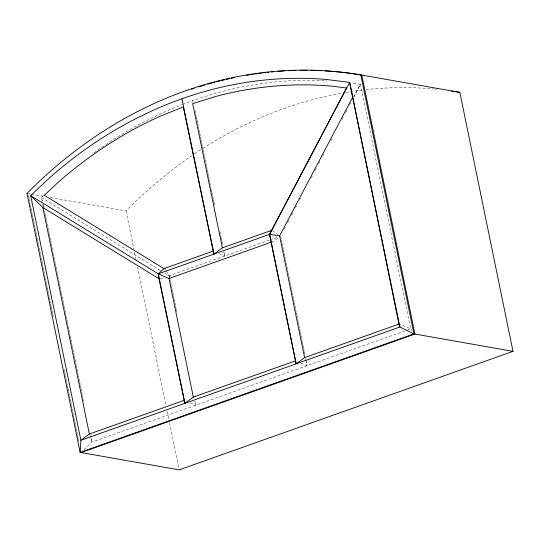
<?xml version="1.0" encoding="UTF-8"?>
<svg xmlns="http://www.w3.org/2000/svg" width="540" height="540" viewBox="0 0 540 540"><rect width="100%" height="100%" fill="white"/><g stroke="black" fill="none" stroke-linecap="round" stroke-linejoin="round"><path stroke-width="0.41" stroke-dasharray="2.7 2.03" d="M353.835 97.085L360.443 84.287L351.392 83.153M353.768 96.957L360.443 84.287L410.657 328.914L412.263 330.838M284.121 229.372L285.302 227.138M287.651 222.683L289.217 219.706M291.566 215.244L292.741 213.017M295.488 207.812L296.663 205.585M299.795 199.638L300.578 198.153M311.155 178.079L312.336 175.851M315.077 170.647L316.251 168.413M318.6 163.958L320.166 160.981M322.522 156.519L323.696 154.292M330.75 140.913L331.925 138.679M342.11 119.353L343.285 117.126M345.634 112.664L347.2 109.688M349.556 105.233L350.73 102.998M84.071 449.678L91.685 442.166L406.694 330.318M43.909 195.244L41.472 197.546L42.154 200.846M271.883 242.494L280.348 236.257M269.217 240.206L167.562 276.284M270.014 239.922L278.755 236.824M407.484 330.035L410.657 328.914L399.958 324.263M159.982 278.89L164.531 277.331M28.802 193.738L30.456 194.029M31.28 194.177L44.462 196.506M50.227 197.519L126.036 210.897A481.66 402.543 -80 0 1 193.887 154.346M219.362 253.685L224.714 256.007L224.039 252.025M300.814 363.089L306.929 365.742L306.254 361.76M190.31 402.928L195.656 405.25L194.987 401.267M160.475 270.493L41.472 197.546L42.39 201.454M164.781 273.125L169.081 275.765L169.972 278.681M272.457 230.614L277.715 234.374M164.93 268.792L165.76 270.189M166.172 270.884L169.081 275.765L169.418 277.412M43.119 204.579L43.673 206.928M280.766 236.885L281.273 239.348M281.441 240.172L281.947 242.642M282.116 243.466L282.623 245.929M282.791 246.753L283.298 249.217M283.466 250.04L283.973 252.511M284.141 253.334L284.648 255.798M284.816 256.622L285.322 259.085M285.491 259.909L285.998 262.379M286.166 263.203L286.673 265.666M286.841 266.49L287.348 268.954M287.516 269.777L288.023 272.248M288.191 273.071L288.697 275.535M288.866 276.359L289.379 278.822M289.548 279.646L290.054 282.116M290.223 282.94L290.729 285.404M290.898 286.227L291.404 288.697M291.573 289.514L292.079 291.985M292.248 292.808L292.754 295.272M292.923 296.096L293.429 298.566M293.598 299.383L294.104 301.853M294.273 302.677L294.779 305.141M294.948 305.964L295.454 308.435M295.623 309.251L296.129 311.722M296.298 312.545L296.804 315.009M296.973 315.832L297.479 318.303M297.648 319.12L298.154 321.59M298.323 322.414L298.829 324.878M298.998 325.701L299.504 328.172M299.673 328.988L300.179 331.459M300.348 332.282L300.854 334.746M301.023 335.57L301.529 338.04M301.698 338.863L302.204 341.327M302.373 342.151L302.879 344.615M303.048 345.438L303.554 347.909M303.723 348.732L304.229 351.196M304.398 352.019L304.904 354.483M305.741 359.971L306.929 365.742M194.994 110.389L195.5 112.86M195.669 113.683L196.182 116.161M196.351 116.984L196.864 119.455M197.032 120.278L197.539 122.756M197.714 123.579L198.221 126.05M198.389 126.873L198.902 129.344M199.071 130.174L199.577 132.644M199.753 133.468L200.259 135.938M200.428 136.769L200.941 139.239M201.11 140.062L201.616 142.533M201.791 143.357L202.298 145.834M202.466 146.657L202.979 149.128M203.148 149.951L203.654 152.429M203.83 153.252L204.336 155.722M204.505 156.546L205.018 159.023M205.187 159.847L205.693 162.317M205.868 163.141L206.375 165.618M206.543 166.442L207.056 168.912M207.225 169.736L207.731 172.213M207.907 173.036L208.413 175.507M208.582 176.33L209.095 178.808M209.263 179.631L209.776 182.101M209.945 182.925L210.451 185.396M210.62 186.226L211.133 188.696M211.302 189.52L211.815 191.99M211.984 192.821L212.49 195.291M212.659 196.115L213.172 198.585M213.341 199.409L213.853 201.886M214.022 202.709L214.529 205.18M219.969 231.559L220.475 234.029M220.644 234.86L221.157 237.33M221.326 238.154L221.839 240.624M222.007 241.448L222.514 243.925M192.699 100.676L193.037 102.33M223.864 251.876L224.714 256.007M170.141 279.504L170.647 281.975M170.816 282.798L171.322 285.269M171.491 286.092L171.997 288.562M172.166 289.386L172.672 291.857M172.841 292.68L173.353 295.151M173.522 295.974L174.029 298.445M174.197 299.268L174.704 301.738M174.872 302.562L175.379 305.039M175.547 305.863L176.054 308.333M176.222 309.157L176.735 311.627M194.812 401.126L195.656 405.25M126.036 210.897L133.826 248.832M134.507 252.133L136.364 261.205M137.552 266.976L165.996 405.533M167.177 411.311L168.872 419.553M169.547 422.854L179.199 469.868M44.53 211.005L45.036 213.476M45.205 214.299L45.711 216.769M45.88 217.593L46.386 220.064M46.555 220.887L47.068 223.357M47.237 224.181L47.743 226.651M47.912 227.475L48.418 229.946M48.587 230.769L49.093 233.24M49.262 234.063L49.768 236.534M49.937 237.357L50.443 239.828M50.618 240.651L51.124 243.122M51.293 243.945L51.8 246.416M51.968 247.239L52.474 249.71M52.643 250.533L53.15 253.004M53.318 253.827L53.825 256.298M53.993 257.121L54.506 259.598M54.675 260.422L55.181 262.892M55.35 263.716L55.856 266.186M56.025 267.01L56.531 269.48M56.7 270.304L57.206 272.774M57.375 273.598L57.888 276.068M58.057 276.892L58.563 279.362M58.732 280.186L59.238 282.656M59.407 283.48L59.913 285.95M60.082 286.774L60.588 289.244M60.757 290.068L61.263 292.538M61.432 293.362L61.945 295.832M62.114 296.656L62.62 299.126M62.788 299.95L63.295 302.42M63.464 303.244L63.97 305.714M64.139 306.538L64.645 309.008M64.814 309.832L65.327 312.302M65.495 313.126L66.002 315.603M66.17 316.426L66.677 318.897M66.845 319.721L67.352 322.191M67.52 323.015L68.026 325.485M68.195 326.309L68.702 328.779M68.877 329.603L69.383 332.073M69.552 332.897L70.058 335.367M70.227 336.191L70.733 338.661M70.902 339.485L71.408 341.955M71.577 342.779L72.083 345.249M72.252 346.073L72.765 348.543M72.934 349.367L73.44 351.837M73.609 352.661L74.115 355.131M74.284 355.955L74.79 358.425M74.959 359.249L75.465 361.719M75.634 362.543L76.14 365.013M76.316 365.837L76.822 368.307M76.991 369.131L77.497 371.608M77.666 372.431L78.172 374.902M78.341 375.725L78.847 378.196M79.016 379.019L79.522 381.49M79.691 382.313L80.204 384.784M80.372 385.607L80.879 388.078M81.047 388.901L81.553 391.372M81.722 392.195L82.228 394.666M82.397 395.489L82.903 397.96M83.072 398.783L83.585 401.254M42.829 204.154L43.342 206.631M90.16 434.727L91.685 442.166L91.017 438.183M28.316 195.244L28.829 197.721M28.998 198.544L29.504 201.015M29.673 201.845L30.179 204.316M30.348 205.139L30.861 207.617M31.03 208.44L31.536 210.917M31.705 211.741L32.211 214.211M32.38 215.042L32.893 217.512M33.062 218.335L33.568 220.813M33.736 221.636L34.243 224.114M34.411 224.937L34.925 227.407M35.093 228.238L35.6 230.708M35.768 231.532L36.275 234.009M36.443 234.833L36.956 237.31M37.125 238.133L37.631 240.604M37.8 241.434L38.306 243.905M38.475 244.728L38.988 247.205M39.157 248.029L39.663 250.506M39.832 251.329L40.338 253.8M40.507 254.624L41.02 257.101M41.189 257.924L41.695 260.401M41.864 261.225L42.37 263.702M42.539 264.526L43.045 266.996M43.22 267.82L43.727 270.297M43.895 271.121L44.402 273.598M44.57 274.421L45.077 276.892M45.252 277.722L45.758 280.193M45.927 281.016L46.433 283.493M46.602 284.317L47.108 286.794M47.277 287.618L47.79 290.088M47.959 290.918L48.465 293.389M48.634 294.212L49.14 296.69M49.309 297.513L49.822 299.99M49.991 300.814L50.497 303.284M50.666 304.115L51.172 306.585M51.341 307.409L51.853 309.886M52.022 310.709L52.529 313.187M52.697 314.01L53.203 316.481M64.044 369.265L64.55 371.743M64.719 372.566L65.225 375.037M65.394 375.867L65.9 378.338M66.069 379.161L66.582 381.638M66.751 382.462L67.257 384.939M67.426 385.763L67.932 388.233M68.101 389.063L68.614 391.534M68.783 392.357L69.289 394.835M69.458 395.658L69.964 398.135M70.133 398.959L70.645 401.429M70.814 402.26L71.32 404.73M71.489 405.554L71.996 408.031M72.164 408.854L72.677 411.332M72.846 412.155L73.352 414.626M73.521 415.456L74.027 417.926M74.196 418.75L74.709 421.227M74.878 422.05L75.384 424.528M75.553 425.351L76.059 427.822M76.228 428.645L76.741 431.123M76.91 431.946L77.416 434.423M77.585 435.247L78.091 437.724M78.26 438.548L78.773 441.018M305.714 358.574L306.119 360.963M194.576 153.88A481.66 402.543 -80 0 1 200.833 149.749M202.932 148.392A481.66 402.543 -80 0 1 344.776 92.583M345.593 92.448A481.66 402.543 -80 0 1 362.792 89.984M366.073 89.613A481.66 402.543 -80 0 1 434.065 89.012M434.902 89.087A481.66 402.543 -80 0 1 436.57 89.249M94.088 152.746A472.588 394.963 -80 0 1 181.778 104.747M182.554 104.443A472.588 394.963 -80 0 1 326.714 80.642"/><path stroke-width="0.81" d="M213.03 251.195L163.951 268.623L44.341 195.304L57.78 182.621A466.87 390.184 -80 0 1 160.36 116.141L183.303 106.94L213.928 254.111L222.386 247.874L192.652 103.619L215.993 96.39A466.87 390.184 -80 0 1 330.075 85.941L346.545 88.007L269.561 234.353L296.143 363.839L304.601 357.601L398.979 324.095L349.657 82.391L325.796 79.394A472.588 394.963 -80 0 0 50.166 177.262L30.686 195.642L80.899 440.262L80.156 452.392L179.199 469.868L513 351.344L459.844 92.374L360.801 74.905A481.66 402.543 -80 0 0 27 193.421L80.156 452.392L413.964 333.875L513 351.344M304.601 357.601L279.619 235.886L352.492 97.625M163.951 268.623L158.294 273.861L158.996 278.721L184.869 403.346L193.334 397.109L295.252 360.923M183.985 400.43L89.363 434.025L80.899 440.262L399.87 327.011L413.964 333.875L360.801 74.905M222.386 247.874L271.472 230.445M158.996 278.721L42.869 207.536L30.686 195.642L158.294 273.861L168.986 278.505L270.904 242.318M81.142 452.567L414.943 334.044L361.78 75.074A481.66 402.543 -80 0 0 325.127 70.895M279.619 235.886L269.561 234.353L158.294 273.861L184.869 403.346M27 193.421L27.979 193.597M398.979 324.095L399.87 327.011L349.657 82.391L269.561 234.353L296.143 363.839M181.913 98.773L213.928 254.111M168.986 278.505L193.334 397.109M42.869 207.536L89.363 434.025M451.562 91.071A481.66 402.543 -80 0 1 453.222 91.314M454.876 91.571A481.66 402.543 -80 0 1 459.844 92.374M191.612 89.235A481.66 402.543 -80 0 1 194.015 88.439M198.835 86.879A481.66 402.543 -80 0 1 204.471 85.158M207.698 84.213A481.66 402.543 -80 0 1 214.967 82.202M216.587 81.776A481.66 402.543 -80 0 1 219.827 80.946M221.454 80.541A481.66 402.543 -80 0 1 224.701 79.758M226.328 79.38A481.66 402.543 -80 0 1 229.581 78.644M231.215 78.287A481.66 402.543 -80 0 1 234.475 77.598M246.713 75.283A481.66 402.543 -80 0 1 249.169 74.878M250.803 74.615A481.66 402.543 -80 0 1 253.26 74.23M254.894 73.987A481.66 402.543 -80 0 1 257.351 73.636M258.991 73.413A481.66 402.543 -80 0 1 261.454 73.089M263.095 72.88A481.66 402.543 -80 0 1 265.552 72.59M267.192 72.407A481.66 402.543 -80 0 1 268.832 72.225M271.289 71.975A481.66 402.543 -80 0 1 273.746 71.739M277.85 71.388A481.66 402.543 -80 0 1 284.411 70.929M288.515 70.706A481.66 402.543 -80 0 1 295.9 70.43M299.997 70.342A481.66 402.543 -80 0 1 307.476 70.308M310.844 70.349A481.66 402.543 -80 0 1 321.773 70.713"/></g></svg>
